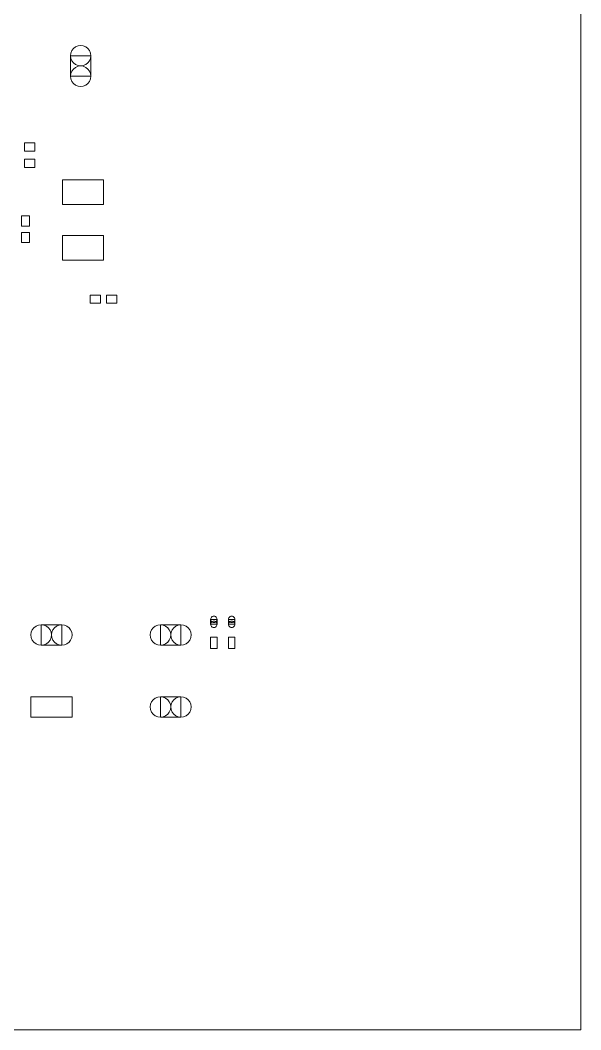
# Model space of a CAD drawing. Header units: millimetres. Extents: x -145 to 117, y -28 to 99.
# Drawn here: x -52.2 to -17.6, y -27.5 to 34.8 of the extents above; entities that cross this region are included whole.
import ezdxf

# ---------------------------------------------------------------- set-up
doc = ezdxf.new("R2010")
doc.units = ezdxf.units.MM
doc.header["$MEASUREMENT"] = 0
doc.layers.add('bottomstencil', color=7, linetype='Continuous')

msp = doc.modelspace()

# ---------------------------------------------------------------- linework, layer by layer
at = {"layer": 'bottomstencil', "color": 8, "lineweight": 9}
msp.add_open_spline([(-17.5854, 99.4833), (-17.5854, 99.4833), (-144.5854, 99.4833), (-144.5854, 99.4833), (-144.5854, 99.4833), (-144.5854, 99.4833), (-144.5854, -27.5167), (-144.5854, -27.5167), (-144.5854, -27.5167), (-144.5854, -27.5167), (-17.5854, -27.5167), (-17.5854, -27.5167), (-17.5854, -27.5167), (-17.5854, -27.5167), (-17.5854, 99.4833), (-17.5854, 99.4833)], degree=3, knots=[0, 0, 0, 0, 0.2, 0.2, 0.2, 0.2, 0.4, 0.4, 0.4, 0.4, 0.6, 0.6, 0.6, 0.6, 1, 1, 1, 1], dxfattribs=at)
at = {"layer": 'bottomstencil', "lineweight": 9}
for points, knots in [([(-49.1246, 32.628), (-49.1246, 32.8548), (-49.0035, 33.0645), (-48.8071, 33.1779), (-48.8071, 33.1779), (-48.6106, 33.2913), (-48.3685, 33.2913), (-48.1721, 33.1779), (-48.1721, 33.1779), (-47.9756, 33.0645), (-47.8546, 32.8548), (-47.8546, 32.628)], [0, 0, 0, 0, 0.25, 0.25, 0.25, 0.25, 0.5, 0.5, 0.5, 0.5, 1, 1, 1, 1]), ([(-47.8546, 31.358), (-47.8546, 31.358), (-49.1246, 31.358), (-49.1246, 31.358), (-49.1246, 31.358), (-49.1246, 31.358), (-49.1246, 32.628), (-49.1246, 32.628), (-49.1246, 32.628), (-49.1246, 32.628), (-47.8546, 32.628), (-47.8546, 32.628), (-47.8546, 32.628), (-47.8546, 32.628), (-47.8546, 31.358), (-47.8546, 31.358)], [0, 0, 0, 0, 0.2, 0.2, 0.2, 0.2, 0.4, 0.4, 0.4, 0.4, 0.6, 0.6, 0.6, 0.6, 1, 1, 1, 1]), ([(-47.8546, 32.628), (-47.8546, 32.4011), (-47.9756, 32.1915), (-48.1721, 32.078), (-48.1721, 32.078), (-48.3685, 31.9646), (-48.6106, 31.9646), (-48.8071, 32.078), (-48.8071, 32.078), (-49.0035, 32.1915), (-49.1246, 32.4011), (-49.1246, 32.628)], [0, 0, 0, 0, 0.25, 0.25, 0.25, 0.25, 0.5, 0.5, 0.5, 0.5, 1, 1, 1, 1]), ([(-48.4896, 32.628), (-48.4896, 32.628), (-48.4896, 32.628), (-48.4896, 32.628), (-48.4896, 32.628), (-48.4896, 32.628), (-48.4896, 32.628), (-48.4896, 32.628), (-48.4896, 32.628), (-48.4896, 32.628), (-48.4896, 32.628), (-48.4896, 32.628)], [0, 0, 0, 0, 0.25, 0.25, 0.25, 0.25, 0.5, 0.5, 0.5, 0.5, 1, 1, 1, 1]), ([(-48.4896, 32.628), (-48.4896, 32.628), (-48.4896, 32.628), (-48.4896, 32.628), (-48.4896, 32.628), (-48.4896, 32.628), (-48.4896, 32.628), (-48.4896, 32.628), (-48.4896, 32.628), (-48.4896, 32.628), (-48.4896, 32.628), (-48.4896, 32.628)], [0, 0, 0, 0, 0.25, 0.25, 0.25, 0.25, 0.5, 0.5, 0.5, 0.5, 1, 1, 1, 1]), ([(-49.1246, 31.358), (-49.1246, 31.5848), (-49.0035, 31.7945), (-48.8071, 31.9079), (-48.8071, 31.9079), (-48.6106, 32.0213), (-48.3685, 32.0213), (-48.1721, 31.9079), (-48.1721, 31.9079), (-47.9756, 31.7945), (-47.8546, 31.5848), (-47.8546, 31.358)], [0, 0, 0, 0, 0.25, 0.25, 0.25, 0.25, 0.5, 0.5, 0.5, 0.5, 1, 1, 1, 1]), ([(-47.8546, 31.358), (-47.8546, 31.1311), (-47.9756, 30.9215), (-48.1721, 30.808), (-48.1721, 30.808), (-48.3685, 30.6946), (-48.6106, 30.6946), (-48.8071, 30.808), (-48.8071, 30.808), (-49.0035, 30.9215), (-49.1246, 31.1311), (-49.1246, 31.358)], [0, 0, 0, 0, 0.25, 0.25, 0.25, 0.25, 0.5, 0.5, 0.5, 0.5, 1, 1, 1, 1]), ([(-48.4896, 31.358), (-48.4896, 31.358), (-48.4896, 31.358), (-48.4896, 31.358), (-48.4896, 31.358), (-48.4896, 31.358), (-48.4896, 31.358), (-48.4896, 31.358), (-48.4896, 31.358), (-48.4896, 31.358), (-48.4896, 31.358), (-48.4896, 31.358)], [0, 0, 0, 0, 0.25, 0.25, 0.25, 0.25, 0.5, 0.5, 0.5, 0.5, 1, 1, 1, 1]), ([(-48.4896, 31.358), (-48.4896, 31.358), (-48.4896, 31.358), (-48.4896, 31.358), (-48.4896, 31.358), (-48.4896, 31.358), (-48.4896, 31.358), (-48.4896, 31.358), (-48.4896, 31.358), (-48.4896, 31.358), (-48.4896, 31.358), (-48.4896, 31.358)], [0, 0, 0, 0, 0.25, 0.25, 0.25, 0.25, 0.5, 0.5, 0.5, 0.5, 1, 1, 1, 1]), ([(-51.9643, 26.7377), (-51.9643, 26.7377), (-51.9643, 27.2457), (-51.9643, 27.2457), (-51.9643, 27.2457), (-51.9643, 27.2457), (-51.3293, 27.2457), (-51.3293, 27.2457), (-51.3293, 27.2457), (-51.3293, 27.2457), (-51.3293, 26.7377), (-51.3293, 26.7377), (-51.3293, 26.7377), (-51.3293, 26.7377), (-51.9643, 26.7377), (-51.9643, 26.7377)], [0, 0, 0, 0, 0.2, 0.2, 0.2, 0.2, 0.4, 0.4, 0.4, 0.4, 0.6, 0.6, 0.6, 0.6, 1, 1, 1, 1]), ([(-51.9643, 25.7217), (-51.9643, 25.7217), (-51.9643, 26.2297), (-51.9643, 26.2297), (-51.9643, 26.2297), (-51.9643, 26.2297), (-51.3293, 26.2297), (-51.3293, 26.2297), (-51.3293, 26.2297), (-51.3293, 26.2297), (-51.3293, 25.7217), (-51.3293, 25.7217), (-51.3293, 25.7217), (-51.3293, 25.7217), (-51.9643, 25.7217), (-51.9643, 25.7217)], [0, 0, 0, 0, 0.2, 0.2, 0.2, 0.2, 0.4, 0.4, 0.4, 0.4, 0.6, 0.6, 0.6, 0.6, 1, 1, 1, 1]), ([(-49.6148, 23.4357), (-49.6148, 23.4357), (-49.6148, 24.9597), (-49.6148, 24.9597), (-49.6148, 24.9597), (-49.6148, 24.9597), (-47.0748, 24.9597), (-47.0748, 24.9597), (-47.0748, 24.9597), (-47.0748, 24.9597), (-47.0748, 23.4357), (-47.0748, 23.4357), (-47.0748, 23.4357), (-47.0748, 23.4357), (-49.6148, 23.4357), (-49.6148, 23.4357)], [0, 0, 0, 0, 0.2, 0.2, 0.2, 0.2, 0.4, 0.4, 0.4, 0.4, 0.6, 0.6, 0.6, 0.6, 1, 1, 1, 1]), ([(-52.1548, 22.1022), (-52.1548, 22.1022), (-52.1548, 22.7372), (-52.1548, 22.7372), (-52.1548, 22.7372), (-52.1548, 22.7372), (-51.6468, 22.7372), (-51.6468, 22.7372), (-51.6468, 22.7372), (-51.6468, 22.7372), (-51.6468, 22.1022), (-51.6468, 22.1022), (-51.6468, 22.1022), (-51.6468, 22.1022), (-52.1548, 22.1022), (-52.1548, 22.1022)], [0, 0, 0, 0, 0.2, 0.2, 0.2, 0.2, 0.4, 0.4, 0.4, 0.4, 0.6, 0.6, 0.6, 0.6, 1, 1, 1, 1]), ([(-52.1548, 21.0862), (-52.1548, 21.0862), (-52.1548, 21.7212), (-52.1548, 21.7212), (-52.1548, 21.7212), (-52.1548, 21.7212), (-51.6468, 21.7212), (-51.6468, 21.7212), (-51.6468, 21.7212), (-51.6468, 21.7212), (-51.6468, 21.0862), (-51.6468, 21.0862), (-51.6468, 21.0862), (-51.6468, 21.0862), (-52.1548, 21.0862), (-52.1548, 21.0862)], [0, 0, 0, 0, 0.2, 0.2, 0.2, 0.2, 0.4, 0.4, 0.4, 0.4, 0.6, 0.6, 0.6, 0.6, 1, 1, 1, 1]), ([(-49.6148, 20.0067), (-49.6148, 20.0067), (-49.6148, 21.5307), (-49.6148, 21.5307), (-49.6148, 21.5307), (-49.6148, 21.5307), (-47.0748, 21.5307), (-47.0748, 21.5307), (-47.0748, 21.5307), (-47.0748, 21.5307), (-47.0748, 20.0067), (-47.0748, 20.0067), (-47.0748, 20.0067), (-47.0748, 20.0067), (-49.6148, 20.0067), (-49.6148, 20.0067)], [0, 0, 0, 0, 0.2, 0.2, 0.2, 0.2, 0.4, 0.4, 0.4, 0.4, 0.6, 0.6, 0.6, 0.6, 1, 1, 1, 1]), ([(-47.9003, 17.3397), (-47.9003, 17.3397), (-47.9003, 17.8477), (-47.9003, 17.8477), (-47.9003, 17.8477), (-47.9003, 17.8477), (-47.2653, 17.8477), (-47.2653, 17.8477), (-47.2653, 17.8477), (-47.2653, 17.8477), (-47.2653, 17.3397), (-47.2653, 17.3397), (-47.2653, 17.3397), (-47.2653, 17.3397), (-47.9003, 17.3397), (-47.9003, 17.3397)], [0, 0, 0, 0, 0.2, 0.2, 0.2, 0.2, 0.4, 0.4, 0.4, 0.4, 0.6, 0.6, 0.6, 0.6, 1, 1, 1, 1]), ([(-46.8843, 17.3397), (-46.8843, 17.3397), (-46.8843, 17.8477), (-46.8843, 17.8477), (-46.8843, 17.8477), (-46.8843, 17.8477), (-46.2493, 17.8477), (-46.2493, 17.8477), (-46.2493, 17.8477), (-46.2493, 17.8477), (-46.2493, 17.3397), (-46.2493, 17.3397), (-46.2493, 17.3397), (-46.2493, 17.3397), (-46.8843, 17.3397), (-46.8843, 17.3397)], [0, 0, 0, 0, 0.2, 0.2, 0.2, 0.2, 0.4, 0.4, 0.4, 0.4, 0.6, 0.6, 0.6, 0.6, 1, 1, 1, 1]), ([(-51.563, -3.1378), (-51.563, -2.9109), (-51.4419, -2.7013), (-51.2455, -2.5879), (-51.2455, -2.5879), (-51.049, -2.4744), (-50.8069, -2.4744), (-50.6105, -2.5879), (-50.6105, -2.5879), (-50.414, -2.7013), (-50.293, -2.9109), (-50.293, -3.1378)], [0, 0, 0, 0, 0.25, 0.25, 0.25, 0.25, 0.5, 0.5, 0.5, 0.5, 1, 1, 1, 1]), ([(-50.293, -3.1378), (-50.293, -2.9109), (-50.1719, -2.7013), (-49.9755, -2.5879), (-49.9755, -2.5879), (-49.779, -2.4744), (-49.5369, -2.4744), (-49.3405, -2.5879), (-49.3405, -2.5879), (-49.144, -2.7013), (-49.023, -2.9109), (-49.023, -3.1378)], [0, 0, 0, 0, 0.25, 0.25, 0.25, 0.25, 0.5, 0.5, 0.5, 0.5, 1, 1, 1, 1]), ([(-44.197, -3.1378), (-44.197, -2.9109), (-44.0759, -2.7013), (-43.8795, -2.5879), (-43.8795, -2.5879), (-43.683, -2.4744), (-43.4409, -2.4744), (-43.2445, -2.5879), (-43.2445, -2.5879), (-43.048, -2.7013), (-42.927, -2.9109), (-42.927, -3.1378)], [0, 0, 0, 0, 0.25, 0.25, 0.25, 0.25, 0.5, 0.5, 0.5, 0.5, 1, 1, 1, 1]), ([(-42.927, -3.1378), (-42.927, -2.9109), (-42.8059, -2.7013), (-42.6095, -2.5879), (-42.6095, -2.5879), (-42.413, -2.4744), (-42.1709, -2.4744), (-41.9745, -2.5879), (-41.9745, -2.5879), (-41.778, -2.7013), (-41.657, -2.9109), (-41.657, -3.1378)], [0, 0, 0, 0, 0.25, 0.25, 0.25, 0.25, 0.5, 0.5, 0.5, 0.5, 1, 1, 1, 1]), ([(-40.4594, -2.1789), (-40.4594, -2.1077), (-40.4214, -2.0419), (-40.3597, -2.0063), (-40.3597, -2.0063), (-40.298, -1.9706), (-40.222, -1.9706), (-40.1603, -2.0063), (-40.1603, -2.0063), (-40.0986, -2.0419), (-40.0606, -2.1077), (-40.0606, -2.1789)], [0, 0, 0, 0, 0.25, 0.25, 0.25, 0.25, 0.5, 0.5, 0.5, 0.5, 1, 1, 1, 1]), ([(-40.0606, -2.4812), (-40.0606, -2.4812), (-40.4594, -2.4812), (-40.4594, -2.4812), (-40.4594, -2.4812), (-40.4594, -2.4812), (-40.4594, -2.1789), (-40.4594, -2.1789), (-40.4594, -2.1789), (-40.4594, -2.1789), (-40.0606, -2.1789), (-40.0606, -2.1789), (-40.0606, -2.1789), (-40.0606, -2.1789), (-40.0606, -2.4812), (-40.0606, -2.4812)], [0, 0, 0, 0, 0.2, 0.2, 0.2, 0.2, 0.4, 0.4, 0.4, 0.4, 0.6, 0.6, 0.6, 0.6, 1, 1, 1, 1]), ([(-40.0606, -2.1789), (-40.0606, -2.2502), (-40.0986, -2.316), (-40.1603, -2.3516), (-40.1603, -2.3516), (-40.222, -2.3872), (-40.298, -2.3872), (-40.3597, -2.3516), (-40.3597, -2.3516), (-40.4214, -2.316), (-40.4594, -2.2502), (-40.4594, -2.1789)], [0, 0, 0, 0, 0.25, 0.25, 0.25, 0.25, 0.5, 0.5, 0.5, 0.5, 1, 1, 1, 1]), ([(-40.4594, -2.4812), (-40.4594, -2.41), (-40.4214, -2.3441), (-40.3597, -2.3085), (-40.3597, -2.3085), (-40.298, -2.2729), (-40.222, -2.2729), (-40.1603, -2.3085), (-40.1603, -2.3085), (-40.0986, -2.3441), (-40.0606, -2.41), (-40.0606, -2.4812)], [0, 0, 0, 0, 0.25, 0.25, 0.25, 0.25, 0.5, 0.5, 0.5, 0.5, 1, 1, 1, 1]), ([(-40.0606, -2.4812), (-40.0606, -2.5524), (-40.0986, -2.6182), (-40.1603, -2.6539), (-40.1603, -2.6539), (-40.222, -2.6895), (-40.298, -2.6895), (-40.3597, -2.6539), (-40.3597, -2.6539), (-40.4214, -2.6182), (-40.4594, -2.5524), (-40.4594, -2.4812)], [0, 0, 0, 0, 0.25, 0.25, 0.25, 0.25, 0.5, 0.5, 0.5, 0.5, 1, 1, 1, 1]), ([(-40.26, -2.1789), (-40.26, -2.1789), (-40.26, -2.1789), (-40.26, -2.1789), (-40.26, -2.1789), (-40.26, -2.1789), (-40.26, -2.1789), (-40.26, -2.1789), (-40.26, -2.1789), (-40.26, -2.1789), (-40.26, -2.1789), (-40.26, -2.1789)], [0, 0, 0, 0, 0.25, 0.25, 0.25, 0.25, 0.5, 0.5, 0.5, 0.5, 1, 1, 1, 1]), ([(-40.26, -2.1789), (-40.26, -2.1789), (-40.26, -2.1789), (-40.26, -2.1789), (-40.26, -2.1789), (-40.26, -2.1789), (-40.26, -2.1789), (-40.26, -2.1789), (-40.26, -2.1789), (-40.26, -2.1789), (-40.26, -2.1789), (-40.26, -2.1789)], [0, 0, 0, 0, 0.25, 0.25, 0.25, 0.25, 0.5, 0.5, 0.5, 0.5, 1, 1, 1, 1]), ([(-40.26, -2.4812), (-40.26, -2.4812), (-40.26, -2.4812), (-40.26, -2.4812), (-40.26, -2.4812), (-40.26, -2.4812), (-40.26, -2.4812), (-40.26, -2.4812), (-40.26, -2.4812), (-40.26, -2.4812), (-40.26, -2.4812), (-40.26, -2.4812)], [0, 0, 0, 0, 0.25, 0.25, 0.25, 0.25, 0.5, 0.5, 0.5, 0.5, 1, 1, 1, 1]), ([(-40.26, -2.4812), (-40.26, -2.4812), (-40.26, -2.4812), (-40.26, -2.4812), (-40.26, -2.4812), (-40.26, -2.4812), (-40.26, -2.4812), (-40.26, -2.4812), (-40.26, -2.4812), (-40.26, -2.4812), (-40.26, -2.4812), (-40.26, -2.4812)], [0, 0, 0, 0, 0.25, 0.25, 0.25, 0.25, 0.5, 0.5, 0.5, 0.5, 1, 1, 1, 1]), ([(-39.357, -2.1789), (-39.357, -2.1077), (-39.319, -2.0419), (-39.2573, -2.0063), (-39.2573, -2.0063), (-39.1956, -1.9706), (-39.1196, -1.9706), (-39.0579, -2.0063), (-39.0579, -2.0063), (-38.9962, -2.0419), (-38.9582, -2.1077), (-38.9582, -2.1789)], [0, 0, 0, 0, 0.25, 0.25, 0.25, 0.25, 0.5, 0.5, 0.5, 0.5, 1, 1, 1, 1]), ([(-38.9582, -2.4812), (-38.9582, -2.4812), (-39.357, -2.4812), (-39.357, -2.4812), (-39.357, -2.4812), (-39.357, -2.4812), (-39.357, -2.1789), (-39.357, -2.1789), (-39.357, -2.1789), (-39.357, -2.1789), (-38.9582, -2.1789), (-38.9582, -2.1789), (-38.9582, -2.1789), (-38.9582, -2.1789), (-38.9582, -2.4812), (-38.9582, -2.4812)], [0, 0, 0, 0, 0.2, 0.2, 0.2, 0.2, 0.4, 0.4, 0.4, 0.4, 0.6, 0.6, 0.6, 0.6, 1, 1, 1, 1]), ([(-38.9582, -2.1789), (-38.9582, -2.2502), (-38.9962, -2.316), (-39.0579, -2.3516), (-39.0579, -2.3516), (-39.1196, -2.3872), (-39.1956, -2.3872), (-39.2573, -2.3516), (-39.2573, -2.3516), (-39.319, -2.316), (-39.357, -2.2502), (-39.357, -2.1789)], [0, 0, 0, 0, 0.25, 0.25, 0.25, 0.25, 0.5, 0.5, 0.5, 0.5, 1, 1, 1, 1]), ([(-39.357, -2.4812), (-39.357, -2.41), (-39.319, -2.3441), (-39.2573, -2.3085), (-39.2573, -2.3085), (-39.1956, -2.2729), (-39.1196, -2.2729), (-39.0579, -2.3085), (-39.0579, -2.3085), (-38.9962, -2.3441), (-38.9582, -2.41), (-38.9582, -2.4812)], [0, 0, 0, 0, 0.25, 0.25, 0.25, 0.25, 0.5, 0.5, 0.5, 0.5, 1, 1, 1, 1]), ([(-38.9582, -2.4812), (-38.9582, -2.5524), (-38.9962, -2.6182), (-39.0579, -2.6539), (-39.0579, -2.6539), (-39.1196, -2.6895), (-39.1956, -2.6895), (-39.2573, -2.6539), (-39.2573, -2.6539), (-39.319, -2.6182), (-39.357, -2.5524), (-39.357, -2.4812)], [0, 0, 0, 0, 0.25, 0.25, 0.25, 0.25, 0.5, 0.5, 0.5, 0.5, 1, 1, 1, 1]), ([(-39.1576, -2.1789), (-39.1576, -2.1789), (-39.1576, -2.1789), (-39.1576, -2.1789), (-39.1576, -2.1789), (-39.1576, -2.1789), (-39.1576, -2.1789), (-39.1576, -2.1789), (-39.1576, -2.1789), (-39.1576, -2.1789), (-39.1576, -2.1789), (-39.1576, -2.1789)], [0, 0, 0, 0, 0.25, 0.25, 0.25, 0.25, 0.5, 0.5, 0.5, 0.5, 1, 1, 1, 1]), ([(-39.1576, -2.1789), (-39.1576, -2.1789), (-39.1576, -2.1789), (-39.1576, -2.1789), (-39.1576, -2.1789), (-39.1576, -2.1789), (-39.1576, -2.1789), (-39.1576, -2.1789), (-39.1576, -2.1789), (-39.1576, -2.1789), (-39.1576, -2.1789), (-39.1576, -2.1789)], [0, 0, 0, 0, 0.25, 0.25, 0.25, 0.25, 0.5, 0.5, 0.5, 0.5, 1, 1, 1, 1]), ([(-39.1576, -2.4812), (-39.1576, -2.4812), (-39.1576, -2.4812), (-39.1576, -2.4812), (-39.1576, -2.4812), (-39.1576, -2.4812), (-39.1576, -2.4812), (-39.1576, -2.4812), (-39.1576, -2.4812), (-39.1576, -2.4812), (-39.1576, -2.4812), (-39.1576, -2.4812)], [0, 0, 0, 0, 0.25, 0.25, 0.25, 0.25, 0.5, 0.5, 0.5, 0.5, 1, 1, 1, 1]), ([(-39.1576, -2.4812), (-39.1576, -2.4812), (-39.1576, -2.4812), (-39.1576, -2.4812), (-39.1576, -2.4812), (-39.1576, -2.4812), (-39.1576, -2.4812), (-39.1576, -2.4812), (-39.1576, -2.4812), (-39.1576, -2.4812), (-39.1576, -2.4812), (-39.1576, -2.4812)], [0, 0, 0, 0, 0.25, 0.25, 0.25, 0.25, 0.5, 0.5, 0.5, 0.5, 1, 1, 1, 1]), ([(-50.928, -3.7728), (-50.928, -3.7728), (-50.928, -2.5028), (-50.928, -2.5028), (-50.928, -2.5028), (-50.928, -2.5028), (-49.658, -2.5028), (-49.658, -2.5028), (-49.658, -2.5028), (-49.658, -2.5028), (-49.658, -3.7728), (-49.658, -3.7728), (-49.658, -3.7728), (-49.658, -3.7728), (-50.928, -3.7728), (-50.928, -3.7728)], [0, 0, 0, 0, 0.2, 0.2, 0.2, 0.2, 0.4, 0.4, 0.4, 0.4, 0.6, 0.6, 0.6, 0.6, 1, 1, 1, 1]), ([(-43.562, -3.7728), (-43.562, -3.7728), (-43.562, -2.5028), (-43.562, -2.5028), (-43.562, -2.5028), (-43.562, -2.5028), (-42.292, -2.5028), (-42.292, -2.5028), (-42.292, -2.5028), (-42.292, -2.5028), (-42.292, -3.7728), (-42.292, -3.7728), (-42.292, -3.7728), (-42.292, -3.7728), (-43.562, -3.7728), (-43.562, -3.7728)], [0, 0, 0, 0, 0.2, 0.2, 0.2, 0.2, 0.4, 0.4, 0.4, 0.4, 0.6, 0.6, 0.6, 0.6, 1, 1, 1, 1]), ([(-50.293, -3.1378), (-50.293, -3.3646), (-50.414, -3.5743), (-50.6105, -3.6877), (-50.6105, -3.6877), (-50.8069, -3.8011), (-51.049, -3.8011), (-51.2455, -3.6877), (-51.2455, -3.6877), (-51.4419, -3.5743), (-51.563, -3.3646), (-51.563, -3.1378)], [0, 0, 0, 0, 0.25, 0.25, 0.25, 0.25, 0.5, 0.5, 0.5, 0.5, 1, 1, 1, 1]), ([(-50.928, -3.1378), (-50.928, -3.1378), (-50.928, -3.1378), (-50.928, -3.1378), (-50.928, -3.1378), (-50.928, -3.1378), (-50.928, -3.1378), (-50.928, -3.1378), (-50.928, -3.1378), (-50.928, -3.1378), (-50.928, -3.1378), (-50.928, -3.1378)], [0, 0, 0, 0, 0.25, 0.25, 0.25, 0.25, 0.5, 0.5, 0.5, 0.5, 1, 1, 1, 1]), ([(-50.928, -3.1378), (-50.928, -3.1378), (-50.928, -3.1378), (-50.928, -3.1378), (-50.928, -3.1378), (-50.928, -3.1378), (-50.928, -3.1378), (-50.928, -3.1378), (-50.928, -3.1378), (-50.928, -3.1378), (-50.928, -3.1378), (-50.928, -3.1378)], [0, 0, 0, 0, 0.25, 0.25, 0.25, 0.25, 0.5, 0.5, 0.5, 0.5, 1, 1, 1, 1]), ([(-49.023, -3.1378), (-49.023, -3.3646), (-49.144, -3.5743), (-49.3405, -3.6877), (-49.3405, -3.6877), (-49.5369, -3.8011), (-49.779, -3.8011), (-49.9755, -3.6877), (-49.9755, -3.6877), (-50.1719, -3.5743), (-50.293, -3.3646), (-50.293, -3.1378)], [0, 0, 0, 0, 0.25, 0.25, 0.25, 0.25, 0.5, 0.5, 0.5, 0.5, 1, 1, 1, 1]), ([(-49.658, -3.1378), (-49.658, -3.1378), (-49.658, -3.1378), (-49.658, -3.1378), (-49.658, -3.1378), (-49.658, -3.1378), (-49.658, -3.1378), (-49.658, -3.1378), (-49.658, -3.1378), (-49.658, -3.1378), (-49.658, -3.1378), (-49.658, -3.1378)], [0, 0, 0, 0, 0.25, 0.25, 0.25, 0.25, 0.5, 0.5, 0.5, 0.5, 1, 1, 1, 1]), ([(-49.658, -3.1378), (-49.658, -3.1378), (-49.658, -3.1378), (-49.658, -3.1378), (-49.658, -3.1378), (-49.658, -3.1378), (-49.658, -3.1378), (-49.658, -3.1378), (-49.658, -3.1378), (-49.658, -3.1378), (-49.658, -3.1378), (-49.658, -3.1378)], [0, 0, 0, 0, 0.25, 0.25, 0.25, 0.25, 0.5, 0.5, 0.5, 0.5, 1, 1, 1, 1]), ([(-42.927, -3.1378), (-42.927, -3.3646), (-43.048, -3.5743), (-43.2445, -3.6877), (-43.2445, -3.6877), (-43.4409, -3.8011), (-43.683, -3.8011), (-43.8795, -3.6877), (-43.8795, -3.6877), (-44.0759, -3.5743), (-44.197, -3.3646), (-44.197, -3.1378)], [0, 0, 0, 0, 0.25, 0.25, 0.25, 0.25, 0.5, 0.5, 0.5, 0.5, 1, 1, 1, 1]), ([(-43.562, -3.1378), (-43.562, -3.1378), (-43.562, -3.1378), (-43.562, -3.1378), (-43.562, -3.1378), (-43.562, -3.1378), (-43.562, -3.1378), (-43.562, -3.1378), (-43.562, -3.1378), (-43.562, -3.1378), (-43.562, -3.1378), (-43.562, -3.1378)], [0, 0, 0, 0, 0.25, 0.25, 0.25, 0.25, 0.5, 0.5, 0.5, 0.5, 1, 1, 1, 1]), ([(-43.562, -3.1378), (-43.562, -3.1378), (-43.562, -3.1378), (-43.562, -3.1378), (-43.562, -3.1378), (-43.562, -3.1378), (-43.562, -3.1378), (-43.562, -3.1378), (-43.562, -3.1378), (-43.562, -3.1378), (-43.562, -3.1378), (-43.562, -3.1378)], [0, 0, 0, 0, 0.25, 0.25, 0.25, 0.25, 0.5, 0.5, 0.5, 0.5, 1, 1, 1, 1]), ([(-41.657, -3.1378), (-41.657, -3.3646), (-41.778, -3.5743), (-41.9745, -3.6877), (-41.9745, -3.6877), (-42.1709, -3.8011), (-42.413, -3.8011), (-42.6095, -3.6877), (-42.6095, -3.6877), (-42.8059, -3.5743), (-42.927, -3.3646), (-42.927, -3.1378)], [0, 0, 0, 0, 0.25, 0.25, 0.25, 0.25, 0.5, 0.5, 0.5, 0.5, 1, 1, 1, 1]), ([(-42.292, -3.1378), (-42.292, -3.1378), (-42.292, -3.1378), (-42.292, -3.1378), (-42.292, -3.1378), (-42.292, -3.1378), (-42.292, -3.1378), (-42.292, -3.1378), (-42.292, -3.1378), (-42.292, -3.1378), (-42.292, -3.1378), (-42.292, -3.1378)], [0, 0, 0, 0, 0.25, 0.25, 0.25, 0.25, 0.5, 0.5, 0.5, 0.5, 1, 1, 1, 1]), ([(-42.292, -3.1378), (-42.292, -3.1378), (-42.292, -3.1378), (-42.292, -3.1378), (-42.292, -3.1378), (-42.292, -3.1378), (-42.292, -3.1378), (-42.292, -3.1378), (-42.292, -3.1378), (-42.292, -3.1378), (-42.292, -3.1378), (-42.292, -3.1378)], [0, 0, 0, 0, 0.25, 0.25, 0.25, 0.25, 0.5, 0.5, 0.5, 0.5, 1, 1, 1, 1]), ([(-40.4594, -3.9811), (-40.4594, -3.9811), (-40.4594, -3.28), (-40.4594, -3.28), (-40.4594, -3.28), (-40.4594, -3.28), (-40.0606, -3.28), (-40.0606, -3.28), (-40.0606, -3.28), (-40.0606, -3.28), (-40.0606, -3.9811), (-40.0606, -3.9811), (-40.0606, -3.9811), (-40.0606, -3.9811), (-40.4594, -3.9811), (-40.4594, -3.9811)], [0, 0, 0, 0, 0.2, 0.2, 0.2, 0.2, 0.4, 0.4, 0.4, 0.4, 0.6, 0.6, 0.6, 0.6, 1, 1, 1, 1]), ([(-39.357, -3.9811), (-39.357, -3.9811), (-39.357, -3.28), (-39.357, -3.28), (-39.357, -3.28), (-39.357, -3.28), (-38.9582, -3.28), (-38.9582, -3.28), (-38.9582, -3.28), (-38.9582, -3.28), (-38.9582, -3.9811), (-38.9582, -3.9811), (-38.9582, -3.9811), (-38.9582, -3.9811), (-39.357, -3.9811), (-39.357, -3.9811)], [0, 0, 0, 0, 0.2, 0.2, 0.2, 0.2, 0.4, 0.4, 0.4, 0.4, 0.6, 0.6, 0.6, 0.6, 1, 1, 1, 1]), ([(-51.563, -8.2178), (-51.563, -8.2178), (-51.563, -6.9478), (-51.563, -6.9478), (-51.563, -6.9478), (-51.563, -6.9478), (-49.023, -6.9478), (-49.023, -6.9478), (-49.023, -6.9478), (-49.023, -6.9478), (-49.023, -8.2178), (-49.023, -8.2178), (-49.023, -8.2178), (-49.023, -8.2178), (-51.563, -8.2178), (-51.563, -8.2178)], [0, 0, 0, 0, 0.2, 0.2, 0.2, 0.2, 0.4, 0.4, 0.4, 0.4, 0.6, 0.6, 0.6, 0.6, 1, 1, 1, 1]), ([(-44.197, -7.5828), (-44.197, -7.3559), (-44.0759, -7.1463), (-43.8795, -7.0329), (-43.8795, -7.0329), (-43.683, -6.9194), (-43.4409, -6.9194), (-43.2445, -7.0329), (-43.2445, -7.0329), (-43.048, -7.1463), (-42.927, -7.3559), (-42.927, -7.5828)], [0, 0, 0, 0, 0.25, 0.25, 0.25, 0.25, 0.5, 0.5, 0.5, 0.5, 1, 1, 1, 1]), ([(-43.562, -8.2178), (-43.562, -8.2178), (-43.562, -6.9478), (-43.562, -6.9478), (-43.562, -6.9478), (-43.562, -6.9478), (-42.292, -6.9478), (-42.292, -6.9478), (-42.292, -6.9478), (-42.292, -6.9478), (-42.292, -8.2178), (-42.292, -8.2178), (-42.292, -8.2178), (-42.292, -8.2178), (-43.562, -8.2178), (-43.562, -8.2178)], [0, 0, 0, 0, 0.2, 0.2, 0.2, 0.2, 0.4, 0.4, 0.4, 0.4, 0.6, 0.6, 0.6, 0.6, 1, 1, 1, 1]), ([(-42.927, -7.5828), (-42.927, -7.3559), (-42.8059, -7.1463), (-42.6095, -7.0329), (-42.6095, -7.0329), (-42.413, -6.9194), (-42.1709, -6.9194), (-41.9745, -7.0329), (-41.9745, -7.0329), (-41.778, -7.1463), (-41.657, -7.3559), (-41.657, -7.5828)], [0, 0, 0, 0, 0.25, 0.25, 0.25, 0.25, 0.5, 0.5, 0.5, 0.5, 1, 1, 1, 1]), ([(-42.927, -7.5828), (-42.927, -7.8096), (-43.048, -8.0193), (-43.2445, -8.1327), (-43.2445, -8.1327), (-43.4409, -8.2461), (-43.683, -8.2461), (-43.8795, -8.1327), (-43.8795, -8.1327), (-44.0759, -8.0193), (-44.197, -7.8096), (-44.197, -7.5828)], [0, 0, 0, 0, 0.25, 0.25, 0.25, 0.25, 0.5, 0.5, 0.5, 0.5, 1, 1, 1, 1]), ([(-43.562, -7.5828), (-43.562, -7.5828), (-43.562, -7.5828), (-43.562, -7.5828), (-43.562, -7.5828), (-43.562, -7.5828), (-43.562, -7.5828), (-43.562, -7.5828), (-43.562, -7.5828), (-43.562, -7.5828), (-43.562, -7.5828), (-43.562, -7.5828)], [0, 0, 0, 0, 0.25, 0.25, 0.25, 0.25, 0.5, 0.5, 0.5, 0.5, 1, 1, 1, 1]), ([(-43.562, -7.5828), (-43.562, -7.5828), (-43.562, -7.5828), (-43.562, -7.5828), (-43.562, -7.5828), (-43.562, -7.5828), (-43.562, -7.5828), (-43.562, -7.5828), (-43.562, -7.5828), (-43.562, -7.5828), (-43.562, -7.5828), (-43.562, -7.5828)], [0, 0, 0, 0, 0.25, 0.25, 0.25, 0.25, 0.5, 0.5, 0.5, 0.5, 1, 1, 1, 1]), ([(-41.657, -7.5828), (-41.657, -7.8096), (-41.778, -8.0193), (-41.9745, -8.1327), (-41.9745, -8.1327), (-42.1709, -8.2461), (-42.413, -8.2461), (-42.6095, -8.1327), (-42.6095, -8.1327), (-42.8059, -8.0193), (-42.927, -7.8096), (-42.927, -7.5828)], [0, 0, 0, 0, 0.25, 0.25, 0.25, 0.25, 0.5, 0.5, 0.5, 0.5, 1, 1, 1, 1]), ([(-42.292, -7.5828), (-42.292, -7.5828), (-42.292, -7.5828), (-42.292, -7.5828), (-42.292, -7.5828), (-42.292, -7.5828), (-42.292, -7.5828), (-42.292, -7.5828), (-42.292, -7.5828), (-42.292, -7.5828), (-42.292, -7.5828), (-42.292, -7.5828)], [0, 0, 0, 0, 0.25, 0.25, 0.25, 0.25, 0.5, 0.5, 0.5, 0.5, 1, 1, 1, 1]), ([(-42.292, -7.5828), (-42.292, -7.5828), (-42.292, -7.5828), (-42.292, -7.5828), (-42.292, -7.5828), (-42.292, -7.5828), (-42.292, -7.5828), (-42.292, -7.5828), (-42.292, -7.5828), (-42.292, -7.5828), (-42.292, -7.5828), (-42.292, -7.5828)], [0, 0, 0, 0, 0.25, 0.25, 0.25, 0.25, 0.5, 0.5, 0.5, 0.5, 1, 1, 1, 1])]:
    msp.add_open_spline(points, degree=3, knots=knots, dxfattribs=at)

doc.saveas('drawing.dxf')
